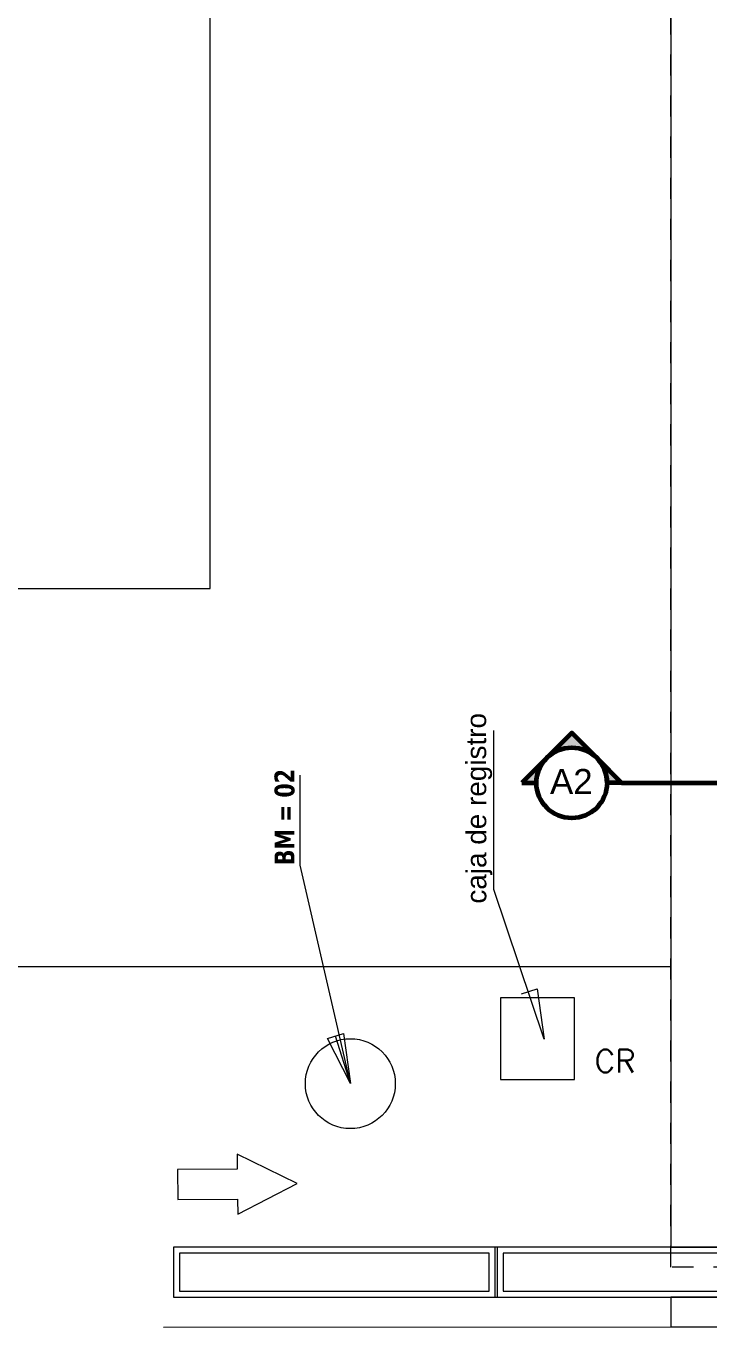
# Model space of a CAD drawing. Header units: metres. Extents: x -41 to 412, y -15 to 25.
# Drawn here: x -23.91 to -20.49, y 6.76 to 13.27 of the extents above; entities that cross this region are included whole.
import ezdxf

# ---------------------------------------------------------------- set-up
doc = ezdxf.new("R2010")
doc.units = ezdxf.units.M
doc.header["$MEASUREMENT"] = 0
doc.linetypes.add('Hidden Line', pattern=[0.15875, 0.105833, -0.052917])
doc.linetypes.add('Linea punta', pattern=[0.85, 0.6, -0.125, 0, -0.125])
for name, color, linetype in [('Interior - Furniture', 7, 'Continuous'), ('LOSA', 7, 'Continuous'), ('Marker - Section', 7, 'Continuous'), ('Shell - Roof', 7, 'Continuous'), ('Structural - Bearing', 7, 'Continuous')]:
    doc.layers.add(name, color=color, linetype=linetype)
doc.styles.add('GENERATED_STYLE_2', font='arial.ttf')
doc.styles.add('GENERATED_STYLE_5', font='txt.shx')
doc.styles.add('GENERATED_STYLE_6', font='')
doc.styles.get('GENERATED_STYLE_6').set_extended_font_data('Verdana', bold=True)

msp = doc.modelspace()

# ---------------------------------------------------------------- hatches: boundary and pattern name
at = {"layer": 'Marker - Section', "linetype": 'Continuous', "lineweight": 0, "true_color": 0x000000}
for points in [[(-21.3035, 9.6077, -0.414214), (-21.0535, 9.6077), (-21.1785, 9.7327)], [(-21.4285, 9.4827), (-21.3553, 9.4827, -0.198912), (-21.3035, 9.6077)], [(-20.9285, 9.4827), (-21.0535, 9.6077, -0.198912), (-21.0017, 9.4827)]]:
    msp.add_hatch(color=18, dxfattribs=at).paths.add_polyline_path(points)

# ---------------------------------------------------------------- linework, layer by layer
at = {"layer": 'Interior - Furniture', "color": 251, "linetype": 'Continuous', "lineweight": 20, "true_color": 0x6a6a6a}
for p, q in [((-20.6824, 20.7922), (-20.6824, 7.1569)), ((-22.9896, 10.4572), (-22.9896, 19.688)), ((-33.2683, 10.4572), (-22.9896, 10.4572)), ((-20.6824, 6.9066), (-20.6824, 6.7569)), ((-20.6824, 6.7569), (-9.0424, 6.7569))]:
    msp.add_line(p, q, dxfattribs=at)
at = {"layer": 'Interior - Furniture', "color": 7, "linetype": 'Continuous', "lineweight": 13}
for p, q in [((-21.5682, 8.949), (-21.5682, 9.7447)), ((-22.5392, 9.0703), (-22.5392, 9.5216)), ((-22.2878, 7.9759), (-22.5392, 9.0703)), ((-21.3168, 8.1991), (-21.5682, 8.949)), ((-33.9681, 8.5631), (-20.6824, 8.5631)), ((-21.4309, 8.4254), (-21.3513, 8.4501)), ((-21.3513, 8.4501), (-21.3168, 8.1991)), ((-21.5362, 8.4064), (-21.5362, 7.9966)), ((-21.165, 8.4064), (-21.5362, 8.4064)), ((-21.165, 7.9966), (-21.165, 8.4064)), ((-22.4019, 8.2023), (-22.3223, 8.227)), ((-22.2878, 7.9759), (-22.3621, 8.2146)), ((-22.3223, 8.227), (-22.2878, 7.9759)), ((-22.2878, 7.9759), (-22.4019, 8.2023)), ((-21.5362, 7.9966), (-21.165, 7.9966)), ((-22.5534, 7.4753), (-22.8546, 7.6228)), ((-22.8546, 7.6228), (-22.854, 7.5478)), ((-22.854, 7.5478), (-23.154, 7.5454)), ((-23.154, 7.5454), (-23.1528, 7.3954)), ((-22.8522, 7.3228), (-22.5534, 7.4753)), ((-23.1528, 7.3954), (-22.8528, 7.3978)), ((-22.8528, 7.3978), (-22.8522, 7.3228)), ((-9.1424, 7.1569), (-23.1744, 7.1569)), ((-23.1744, 7.1569), (-23.1744, 6.9069)), ((-23.1744, 6.9069), (-9.1424, 6.9069)), ((-23.2244, 6.7568), (-9.0424, 6.7572))]:
    msp.add_line(p, q, dxfattribs=at)
msp.add_circle((-22.2878, 7.9759), 0.2251, dxfattribs=at)
at = {"layer": 'LOSA', "color": 7, "linetype": 'Continuous', "lineweight": 13, "flags": 128}
for points in [[(-23.1744, 6.9069), (-21.5624, 6.9069), (-21.5624, 7.1569), (-23.1744, 7.1569)], [(-23.1444, 6.9369), (-21.5924, 6.9369), (-21.5924, 7.1269), (-23.1444, 7.1269)], [(-23.1444, 7.1269), (-23.1444, 6.9369), (-21.5924, 6.9369), (-21.5924, 7.1269)], [(-21.5524, 6.9069), (-19.4924, 6.9069), (-19.4924, 7.1569), (-21.5524, 7.1569)], [(-21.5224, 6.9369), (-19.5224, 6.9369), (-19.5224, 7.1269), (-21.5224, 7.1269)], [(-21.5224, 7.1269), (-21.5224, 6.9369), (-19.5224, 6.9369), (-19.5224, 7.1269)]]:
    msp.add_lwpolyline(points, close=True, dxfattribs=at)
at = {"layer": 'Marker - Section', "color": 7, "linetype": 'Linea punta', "lineweight": 60}
msp.add_line((-20.9285, 9.4827), (-8.5107, 9.4827), dxfattribs=at)
at = {"layer": 'Marker - Section', "color": 7, "linetype": 'Continuous', "lineweight": 60, "flags": 128}
for points in [[(-21.3035, 9.6077, -0.414214), (-21.0535, 9.6077), (-21.1785, 9.7327)], [(-21.4285, 9.4827), (-21.3553, 9.4827, -0.198912), (-21.3035, 9.6077)], [(-20.9285, 9.4827), (-21.0017, 9.4827, 0.198912), (-21.0535, 9.6077)]]:
    msp.add_lwpolyline(points, format="xyb", close=True, dxfattribs=at)
at = {"layer": 'Marker - Section', "color": 7, "linetype": 'Continuous', "lineweight": 60}
msp.add_circle((-21.1785, 9.4827), 0.1768, dxfattribs=at)
at = {"layer": 'Shell - Roof', "color": 23, "linetype": 'Hidden Line', "lineweight": 13, "true_color": 0xbf8080, "flags": 128}
for points in [[(-20.6824, 7.0569), (-20.6824, 17.9069)], [(-9.0424, 7.0569), (-14.8624, 7.0569), (-20.6824, 7.0569)]]:
    msp.add_lwpolyline(points, dxfattribs=at)
at = {"layer": 'Structural - Bearing', "color": 123, "linetype": 'Continuous', "lineweight": 20, "true_color": 0x71cebe, "flags": 128}
msp.add_lwpolyline([(-9.1424, 6.9069), (-20.6824, 6.9069), (-20.6824, 6.7569), (-9.0424, 6.7569), (-9.0424, 17.8069), (-13.9924, 17.8069), (-13.9924, 20.8316), (-20.6824, 20.7922), (-20.6824, 7.1569), (-9.1424, 7.1569)], close=True, dxfattribs=at)
msp.add_lwpolyline([(-9.1424, 6.9069), (-20.6824, 6.9069), (-20.6824, 6.7569), (-9.0424, 6.7569), (-9.0424, 17.8069), (-13.9924, 17.8069), (-13.9924, 20.8316), (-20.6824, 20.7922), (-20.6824, 7.1569), (-9.1424, 7.1569)], close=True, dxfattribs=at)

# ---------------------------------------------------------------- texts
at = {"layer": 'Interior - Furniture', "color": 251, "lineweight": 20, "true_color": 0x6a6a6a, "insert": (-21.5763, 8.8778), "char_height": 0.1, "attachment_point": 7, "rotation": 90.07293, "style": 'GENERATED_STYLE_2'}
msp.add_mtext('\\A1;caja de registro', dxfattribs=at)
at = {"layer": 'Interior - Furniture', "color": 3, "lineweight": 20, "insert": (-22.5658, 9.0703), "char_height": 0.1, "attachment_point": 7, "rotation": 90, "style": 'GENERATED_STYLE_6'}
msp.add_mtext('\\A1;{\\W0.75;BM = 02}', dxfattribs=at)
at = {"layer": 'Interior - Furniture', "color": 7, "lineweight": 13, "insert": (-21.0635, 8.0325), "char_height": 0.11391, "attachment_point": 7, "style": 'GENERATED_STYLE_5'}
msp.add_mtext('\\A1;CR', dxfattribs=at)
at = {"layer": 'Marker - Section', "color": 7, "lineweight": 60, "insert": (-21.0739, 9.4273), "char_height": 0.125, "attachment_point": 9, "style": 'GENERATED_STYLE_2'}
msp.add_mtext('\\A1;\\pt0;A2', dxfattribs=at)

doc.saveas('drawing.dxf')
